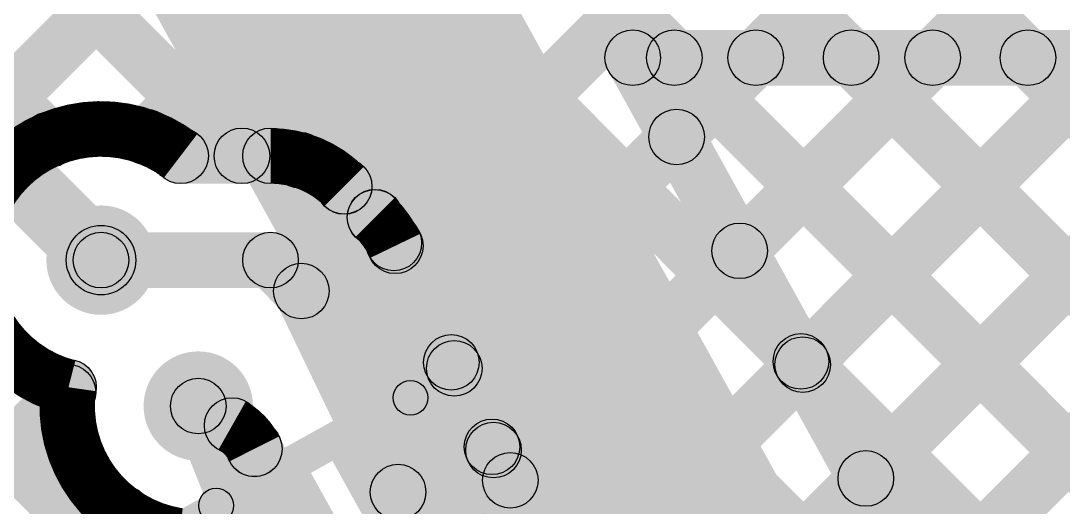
# Model space of a CAD drawing. Header units: millimetres. Extents: x 2.72 to 4.82, y 2.46 to 3.29.
# Drawn here: x 4.1385 to 4.2885, y 3.1105 to 3.1804 of the extents above; entities that cross this region are included whole.
import ezdxf

# ---------------------------------------------------------------- set-up
doc = ezdxf.new("R2010")
doc.units = ezdxf.units.MM
doc.header["$MEASUREMENT"] = 0
for name, color, linetype in [('BottomLayer', 5, 'Continuous'), ('BottomPaste', 16, 'Continuous'), ('BottomSolder', 6, 'Continuous'), ('TopLayer', 1, 'Continuous'), ('TopOverlay', 2, 'Continuous'), ('TopPaste', 8, 'Continuous'), ('TopSolder', 216, 'Continuous'), ('ViaHoleLayer', 16, 'Continuous')]:
    doc.layers.add(name, color=color, linetype=linetype)

# ---------------------------------------------------------------- blocks, each defined once
blk = doc.blocks.new('R__0402_B_48')
at = {"layer": 'BottomLayer'}
for points in [[(-0.0095, 0.0125), (-0.0095, -0.0125), (-0.0275, -0.0125), (-0.0275, 0.0125)], [(0.0275, 0.0125), (0.0275, -0.0125), (0.0095, -0.0125), (0.0095, 0.0125)]]:
    blk.add_hatch(color=5, dxfattribs=at).paths.add_polyline_path(points)
at = {"layer": 'BottomPaste'}
for points in [[(-0.0095, 0.0125), (-0.0095, -0.0125), (-0.0275, -0.0125), (-0.0275, 0.0125)], [(0.0275, 0.0125), (0.0275, -0.0125), (0.0095, -0.0125), (0.0095, 0.0125)]]:
    blk.add_hatch(color=16, dxfattribs=at).paths.add_polyline_path(points)
at = {"layer": 'BottomSolder'}
for points in [[(-0.0055, 0.0165), (-0.0055, -0.0165), (-0.0315, -0.0165), (-0.0315, 0.0165)], [(0.0315, 0.0165), (0.0315, -0.0165), (0.0055, -0.0165), (0.0055, 0.0165)]]:
    blk.add_hatch(color=6, dxfattribs=at).paths.add_polyline_path(points)
blk = doc.blocks.new('LED_0201_95')
at = {"layer": 'TopLayer'}
for points in [[(-0.01181, 0.00689), (-0.00394, 0.00689), (-0.00394, -0.00689), (-0.01181, -0.00689)], [(0.00394, 0.00689), (0.01181, 0.00689), (0.01181, -0.00689), (0.00394, -0.00689)]]:
    blk.add_hatch(color=1, dxfattribs=at).paths.add_polyline_path(points)
at = {"layer": 'TopOverlay'}
h = blk.add_hatch(color=2, dxfattribs=at)
edge = h.paths.add_edge_path()
edge.add_arc((-0.016, 0.011), 0.0025, 0, 360)
h = blk.add_hatch(color=2, dxfattribs=at)
edge = h.paths.add_edge_path()
edge.add_arc((-0.016, 0.011), 0.0025, 0, 360)
for points in [[(0.016, 0.0135), (0.016, 0.0085), (-0.016, 0.0085), (-0.016, 0.0135)], [(0.016, -0.013), (0.029, -0.013), (0.029, 0.013), (0.016, 0.013)], [(-0.0135, -0.011), (-0.0185, -0.011), (-0.0185, 0.011), (-0.0135, 0.011)], [(0.013, -0.011), (0.017, -0.011), (0.017, 0.011), (0.013, 0.011)], [(0.016, -0.0085), (0.016, -0.0135), (-0.016, -0.0135), (-0.016, -0.0085)]]:
    blk.add_hatch(color=2, dxfattribs=at).paths.add_polyline_path(points)
h = blk.add_hatch(color=2, dxfattribs=at)
edge = h.paths.add_edge_path()
edge.add_arc((0.016, 0.011), 0.0025, 0, 360)
h = blk.add_hatch(color=2, dxfattribs=at)
edge = h.paths.add_edge_path()
edge.add_arc((-0.016, -0.011), 0.0025, 0, 360)
h = blk.add_hatch(color=2, dxfattribs=at)
edge = h.paths.add_edge_path()
edge.add_arc((-0.016, -0.011), 0.0025, 0, 360)
h = blk.add_hatch(color=2, dxfattribs=at)
edge = h.paths.add_edge_path()
edge.add_arc((0.016, -0.011), 0.0025, 0, 360)
at = {"layer": 'TopPaste'}
for points in [[(-0.01181, 0.00689), (-0.00394, 0.00689), (-0.00394, -0.00689), (-0.01181, -0.00689)], [(0.00394, 0.00689), (0.01181, 0.00689), (0.01181, -0.00689), (0.00394, -0.00689)]]:
    blk.add_hatch(color=8, dxfattribs=at).paths.add_polyline_path(points)
at = {"layer": 'TopSolder'}
for points in [[(-0.01398, 0.00906), (-0.00177, 0.00906), (-0.00177, -0.00906), (-0.01398, -0.00906)], [(0.00177, 0.00906), (0.01398, 0.00906), (0.01398, -0.00906), (0.00177, -0.00906)]]:
    blk.add_hatch(color=216, dxfattribs=at).paths.add_polyline_path(points)
at = {"layer": 'TopOverlay'}
for centre in [(-0.016, 0.011), (-0.016, 0.011), (0.016, 0.011), (-0.016, -0.011), (-0.016, -0.011), (0.016, -0.011)]:
    blk.add_circle(centre, 0.0025, dxfattribs=at)

msp = doc.modelspace()

# ---------------------------------------------------------------- hatches: boundary and pattern name
at = {"layer": 'BottomLayer'}
for points in [[(4.44375, 2.70521), (4.46723, 2.71823), (4.15566, 3.28032), (4.13217, 3.2673)], [(4.21306, 3.08183), (4.24281, 3.09832), (4.14515, 3.2745), (4.1154, 3.258)], [(4.22655, 3.17112), (4.22655, 3.17912), (4.67228, 3.17912), (4.67228, 3.17112)], [(4.22305, 3.17318), (4.23005, 3.17706), (4.45291, 2.77499), (4.44592, 2.77111)], [(4.2297, 3.17229), (4.23536, 3.17795), (4.49711, 2.9162), (4.49146, 2.91054)], [(4.23569, 3.16089), (4.23004, 3.16655), (4.24143, 3.17795), (4.24709, 3.17229)], [(4.24477, 3.14451), (4.23911, 3.15017), (4.26689, 3.17795), (4.27255, 3.17229)], [(4.25385, 3.12814), (4.24819, 3.13379), (4.29235, 3.17795), (4.298, 3.17229)], [(4.25516, 3.17229), (4.26082, 3.17795), (4.52736, 2.9114), (4.52171, 2.90574)], [(4.26293, 3.11176), (4.25727, 3.11742), (4.3178, 3.17795), (4.32346, 3.17229)], [(4.27201, 3.09538), (4.26635, 3.10104), (4.34326, 3.17795), (4.34891, 3.17229)], [(4.28062, 3.17229), (4.28627, 3.17795), (4.53644, 2.92778), (4.53078, 2.92212)], [(4.12746, 3.16146), (4.13454, 3.16854), (4.15354, 3.14954), (4.14646, 3.14246)], [(4.24793, 3.1286), (4.25359, 3.13426), (4.47726, 2.91059), (4.4716, 2.90493)], [(4.16029, 3.12351), (4.16771, 3.12649), (4.17556, 3.10687), (4.16813, 3.1039)]]:
    msp.add_hatch(color=5, dxfattribs=at).paths.add_polyline_path(points)
h = msp.add_hatch(color=5, dxfattribs=at)
edge = h.paths.add_edge_path()
edge.add_arc((4.22655, 3.17512), 0.004, 0, 360)
h = msp.add_hatch(color=5, dxfattribs=at)
edge = h.paths.add_edge_path()
edge.add_arc((4.22655, 3.17512), 0.004, 0, 360)
h = msp.add_hatch(color=5, dxfattribs=at)
edge = h.paths.add_edge_path()
edge.add_arc((4.23253, 3.17512), 0.004, 0, 360)
h = msp.add_hatch(color=5, dxfattribs=at)
edge = h.paths.add_edge_path()
edge.add_arc((4.24426, 3.17512), 0.004, 0, 360)
h = msp.add_hatch(color=5, dxfattribs=at)
edge = h.paths.add_edge_path()
edge.add_arc((4.25799, 3.17512), 0.004, 0, 360)
h = msp.add_hatch(color=5, dxfattribs=at)
edge = h.paths.add_edge_path()
edge.add_arc((4.26972, 3.17512), 0.004, 0, 360)
h = msp.add_hatch(color=5, dxfattribs=at)
edge = h.paths.add_edge_path()
edge.add_arc((4.28344, 3.17512), 0.004, 0, 360)
h = msp.add_hatch(color=5, dxfattribs=at)
edge = h.paths.add_edge_path()
edge.add_arc((4.23286, 3.16372), 0.004, 0, 360)
h = msp.add_hatch(color=5, dxfattribs=at)
edge = h.paths.add_edge_path()
edge.add_arc((4.15, 3.146), 0.00787, 0, 360)
h = msp.add_hatch(color=5, dxfattribs=at)
edge = h.paths.add_edge_path()
edge.add_arc((4.24194, 3.14734), 0.004, 0, 360)
h = msp.add_hatch(color=5, dxfattribs=at)
edge = h.paths.add_edge_path()
edge.add_arc((4.15, 3.146), 0.005, 0, 360)
h = msp.add_hatch(color=5, dxfattribs=at)
edge = h.paths.add_edge_path()
edge.add_arc((4.25076, 3.13143), 0.004, 0, 360)
h = msp.add_hatch(color=5, dxfattribs=at)
edge = h.paths.add_edge_path()
edge.add_arc((4.25102, 3.13097), 0.004, 0, 360)
h = msp.add_hatch(color=5, dxfattribs=at)
edge = h.paths.add_edge_path()
edge.add_arc((4.164, 3.125), 0.00787, 0, 360)
h = msp.add_hatch(color=5, dxfattribs=at)
edge = h.paths.add_edge_path()
edge.add_arc((4.164, 3.125), 0.004, 0, 360)
h = msp.add_hatch(color=5, dxfattribs=at)
edge = h.paths.add_edge_path()
edge.add_arc((4.2601, 3.11459), 0.004, 0, 360)
at = {"layer": 'TopLayer'}
for points in [[(4.02558, 3.0526), (4.01992, 3.05826), (4.15044, 3.18878), (4.1561, 3.18312)], [(4.0661, 3.18316), (4.07175, 3.18881), (4.17142, 3.08915), (4.16576, 3.08349)], [(4.11703, 3.18314), (4.12269, 3.18879), (4.14533, 3.16615), (4.13968, 3.16049)], [(4.1425, 3.18312), (4.14816, 3.18878), (4.17311, 3.16383), (4.16745, 3.15817)], [(4.15933, 3.16089), (4.15367, 3.16655), (4.17589, 3.18877), (4.18154, 3.18311)], [(4.16797, 3.18311), (4.17363, 3.18877), (4.44763, 2.91477), (4.44197, 2.90911)], [(4.18145, 3.15756), (4.1758, 3.16322), (4.20133, 3.18876), (4.20699, 3.1831)], [(4.19498, 3.14564), (4.18933, 3.1513), (4.22678, 3.18874), (4.23243, 3.18309)], [(4.19344, 3.1831), (4.19909, 3.18876), (4.47726, 2.91059), (4.4716, 2.90493)], [(4.20326, 3.12846), (4.19761, 3.13412), (4.25222, 3.18873), (4.25788, 3.18308)], [(4.21175, 3.11149), (4.20609, 3.11715), (4.27767, 3.18872), (4.28332, 3.18307)], [(4.21812, 3.09241), (4.21246, 3.09807), (4.30311, 3.18871), (4.30877, 3.18305)], [(4.2189, 3.18309), (4.22456, 3.18875), (4.49711, 2.9162), (4.49146, 2.91054)], [(4.23001, 3.07884), (4.22435, 3.0845), (4.32856, 3.1887), (4.33421, 3.18304)], [(4.24377, 3.06714), (4.23811, 3.0728), (4.354, 3.18869), (4.35966, 3.18303)], [(4.24437, 3.18308), (4.25003, 3.18874), (4.54932, 2.88945), (4.54366, 2.88379)], [(4.26984, 3.18307), (4.27549, 3.18873), (4.56131, 2.90291), (4.55565, 2.89726)], [(4.16146, 3.157), (4.16146, 3.165), (4.1744, 3.165), (4.1744, 3.157)], [(4.18218, 3.15377), (4.18784, 3.15943), (4.19227, 3.15499), (4.18662, 3.14934)], [(4.15, 3.142), (4.15, 3.15), (4.1744, 3.15), (4.1744, 3.142)], [(4.18875, 3.14633), (4.19596, 3.1498), (4.20989, 3.12088), (4.20268, 3.11741)], [(4.17157, 3.14317), (4.17722, 3.14883), (4.18167, 3.14438), (4.17601, 3.13872)], [(4.17524, 3.13982), (4.18245, 3.14329), (4.19638, 3.11437), (4.18917, 3.1109)], [(4.19802, 3.12761), (4.20368, 3.13326), (4.42025, 2.91669), (4.41459, 2.91104)], [(4.01355, 2.98966), (4.00789, 2.99532), (4.1424, 3.12983), (4.14806, 3.12417)], [(4.16202, 3.12153), (4.16598, 3.12847), (4.17087, 3.12568), (4.1669, 3.11874)], [(4.16851, 3.11704), (4.17566, 3.12062), (4.18258, 3.10679), (4.17542, 3.10321)], [(4.16852, 3.11702), (4.17563, 3.12068), (4.17564, 3.12066), (4.16853, 3.11701)], [(4.203, 3.11674), (4.21, 3.12061), (4.21801, 3.10617), (4.21101, 3.10229)], [(4.02497, 2.97563), (4.01932, 2.98129), (4.15038, 3.11235), (4.15603, 3.10669)]]:
    msp.add_hatch(color=1, dxfattribs=at).paths.add_polyline_path(points)
h = msp.add_hatch(color=1, dxfattribs=at)
edge = h.paths.add_edge_path()
edge.add_arc((4.1565, 3.16372), 0.004, 0, 360)
h = msp.add_hatch(color=1, dxfattribs=at)
edge = h.paths.add_edge_path()
edge.add_arc((4.14251, 3.16332), 0.004, 0, 360)
h = msp.add_hatch(color=1, dxfattribs=at)
edge = h.paths.add_edge_path()
edge.add_arc((4.16146, 3.161), 0.004, 0, 360)
h = msp.add_hatch(color=1, dxfattribs=at)
edge = h.paths.add_edge_path()
edge.add_arc((4.16146, 3.161), 0.004, 0, 360)
h = msp.add_hatch(color=1, dxfattribs=at)
edge = h.paths.add_edge_path()
edge.add_arc((4.17028, 3.161), 0.004, 0, 360)
h = msp.add_hatch(color=1, dxfattribs=at)
edge = h.paths.add_edge_path()
edge.add_arc((4.1744, 3.161), 0.004, 0, 360)
h = msp.add_hatch(color=1, dxfattribs=at)
edge = h.paths.add_edge_path()
edge.add_arc((4.1744, 3.161), 0.004, 0, 360)
h = msp.add_hatch(color=1, dxfattribs=at)
edge = h.paths.add_edge_path()
edge.add_arc((4.1744, 3.161), 0.004, 0, 360)
h = msp.add_hatch(color=1, dxfattribs=at)
edge = h.paths.add_edge_path()
edge.add_arc((4.17862, 3.16039), 0.004, 0, 360)
h = msp.add_hatch(color=1, dxfattribs=at)
edge = h.paths.add_edge_path()
edge.add_arc((4.185, 3.15661), 0.004, 0, 360)
h = msp.add_hatch(color=1, dxfattribs=at)
edge = h.paths.add_edge_path()
edge.add_arc((4.185, 3.15661), 0.004, 0, 360)
h = msp.add_hatch(color=1, dxfattribs=at)
edge = h.paths.add_edge_path()
edge.add_arc((4.18501, 3.1566), 0.004, 0, 360)
h = msp.add_hatch(color=1, dxfattribs=at)
edge = h.paths.add_edge_path()
edge.add_arc((4.18944, 3.15217), 0.004, 0, 360)
h = msp.add_hatch(color=1, dxfattribs=at)
edge = h.paths.add_edge_path()
edge.add_arc((4.18945, 3.15216), 0.004, 0, 360)
h = msp.add_hatch(color=1, dxfattribs=at)
edge = h.paths.add_edge_path()
edge.add_arc((4.18946, 3.15215), 0.004, 0, 360)
h = msp.add_hatch(color=1, dxfattribs=at)
edge = h.paths.add_edge_path()
edge.add_arc((4.15, 3.146), 0.00787, 0, 360)
h = msp.add_hatch(color=1, dxfattribs=at)
edge = h.paths.add_edge_path()
edge.add_arc((4.19215, 3.14847), 0.004, 0, 360)
h = msp.add_hatch(color=1, dxfattribs=at)
edge = h.paths.add_edge_path()
edge.add_arc((4.19236, 3.14806), 0.004, 0, 360)
h = msp.add_hatch(color=1, dxfattribs=at)
edge = h.paths.add_edge_path()
edge.add_arc((4.19236, 3.14806), 0.004, 0, 360)
h = msp.add_hatch(color=1, dxfattribs=at)
edge = h.paths.add_edge_path()
edge.add_arc((4.19236, 3.14806), 0.004, 0, 360)
h = msp.add_hatch(color=1, dxfattribs=at)
edge = h.paths.add_edge_path()
edge.add_arc((4.15, 3.146), 0.004, 0, 360)
h = msp.add_hatch(color=1, dxfattribs=at)
edge = h.paths.add_edge_path()
edge.add_arc((4.1744, 3.146), 0.004, 0, 360)
h = msp.add_hatch(color=1, dxfattribs=at)
edge = h.paths.add_edge_path()
edge.add_arc((4.1744, 3.146), 0.004, 0, 360)
h = msp.add_hatch(color=1, dxfattribs=at)
edge = h.paths.add_edge_path()
edge.add_arc((4.17884, 3.14155), 0.004, 0, 360)
h = msp.add_hatch(color=1, dxfattribs=at)
edge = h.paths.add_edge_path()
edge.add_arc((4.17884, 3.14155), 0.004, 0, 360)
h = msp.add_hatch(color=1, dxfattribs=at)
edge = h.paths.add_edge_path()
edge.add_arc((4.20044, 3.13129), 0.004, 0, 360)
h = msp.add_hatch(color=1, dxfattribs=at)
edge = h.paths.add_edge_path()
edge.add_arc((4.20085, 3.13043), 0.004, 0, 360)
h = msp.add_hatch(color=1, dxfattribs=at)
edge = h.paths.add_edge_path()
edge.add_arc((4.14532, 3.12771), 0.004, 0, 360)
h = msp.add_hatch(color=1, dxfattribs=at)
edge = h.paths.add_edge_path()
edge.add_arc((4.14532, 3.12771), 0.004, 0, 360)
h = msp.add_hatch(color=1, dxfattribs=at)
edge = h.paths.add_edge_path()
edge.add_arc((4.164, 3.125), 0.00787, 0, 360)
h = msp.add_hatch(color=1, dxfattribs=at)
edge = h.paths.add_edge_path()
edge.add_arc((4.14523, 3.127), 0.004, 0, 360)
h = msp.add_hatch(color=1, dxfattribs=at)
edge = h.paths.add_edge_path()
edge.add_arc((4.164, 3.125), 0.004, 0, 360)
h = msp.add_hatch(color=1, dxfattribs=at)
edge = h.paths.add_edge_path()
edge.add_arc((4.16888, 3.12221), 0.004, 0, 360)
h = msp.add_hatch(color=1, dxfattribs=at)
edge = h.paths.add_edge_path()
edge.add_arc((4.16888, 3.12221), 0.004, 0, 360)
h = msp.add_hatch(color=1, dxfattribs=at)
edge = h.paths.add_edge_path()
edge.add_arc((4.17208, 3.11885), 0.004, 0, 360)
h = msp.add_hatch(color=1, dxfattribs=at)
edge = h.paths.add_edge_path()
edge.add_arc((4.17208, 3.11885), 0.004, 0, 360)
h = msp.add_hatch(color=1, dxfattribs=at)
edge = h.paths.add_edge_path()
edge.add_arc((4.17208, 3.11883), 0.004, 0, 360)
h = msp.add_hatch(color=1, dxfattribs=at)
edge = h.paths.add_edge_path()
edge.add_arc((4.17208, 3.11883), 0.004, 0, 360)
h = msp.add_hatch(color=1, dxfattribs=at)
edge = h.paths.add_edge_path()
edge.add_arc((4.20629, 3.11914), 0.004, 0, 360)
h = msp.add_hatch(color=1, dxfattribs=at)
edge = h.paths.add_edge_path()
edge.add_arc((4.2065, 3.11867), 0.004, 0, 360)
h = msp.add_hatch(color=1, dxfattribs=at)
edge = h.paths.add_edge_path()
edge.add_arc((4.20892, 3.11432), 0.004, 0, 360)
h = msp.add_hatch(color=1, dxfattribs=at)
edge = h.paths.add_edge_path()
edge.add_arc((4.19277, 3.11263), 0.004, 0, 360)
h = msp.add_hatch(color=1, dxfattribs=at)
edge = h.paths.add_edge_path()
edge.add_arc((4.15321, 3.10952), 0.004, 0, 360)
at = {"layer": 'ViaHoleLayer'}
h = msp.add_hatch(color=16, dxfattribs=at)
edge = h.paths.add_edge_path()
edge.add_arc((4.15, 3.146), 0.00591, 0, 360)
h = msp.add_hatch(color=16, dxfattribs=at)
edge = h.paths.add_edge_path()
edge.add_arc((4.164, 3.125), 0.00591, 0, 360)

# ---------------------------------------------------------------- linework, layer by layer
at = {"layer": 'BottomLayer'}
for centre, radius in [((4.22655, 3.17512), 0.004), ((4.22655, 3.17512), 0.004), ((4.23253, 3.17512), 0.004), ((4.24426, 3.17512), 0.004), ((4.25799, 3.17512), 0.004), ((4.26972, 3.17512), 0.004), ((4.28344, 3.17512), 0.004), ((4.23286, 3.16372), 0.004), ((4.24194, 3.14734), 0.004), ((4.15, 3.146), 0.005), ((4.25076, 3.13143), 0.004), ((4.25102, 3.13097), 0.004), ((4.164, 3.125), 0.004), ((4.2601, 3.11459), 0.004)]:
    msp.add_circle(centre, radius, dxfattribs=at)
at = {"layer": 'TopLayer', "const_width": 0.008}
for points in [[(4.14532, 3.12771, -1.224147), (4.16146, 3.161)], [(4.1744, 3.161, -0.198764), (4.185, 3.15661)], [(4.1744, 3.161, -0.198912), (4.185, 3.15661)], [(4.18945, 3.15216, -0.084324), (4.19236, 3.14806)], [(4.18946, 3.15215, -0.084181), (4.19236, 3.14806)], [(4.16118, 3.10634, -0.412567), (4.14532, 3.12771)], [(4.16888, 3.12221, -0.148147), (4.17208, 3.11885)]]:
    msp.add_lwpolyline(points, format="xyb", dxfattribs=at)
at = {"layer": 'TopLayer'}
for centre in [(4.1565, 3.16372), (4.14251, 3.16332), (4.16146, 3.161), (4.16146, 3.161), (4.17028, 3.161), (4.1744, 3.161), (4.1744, 3.161), (4.1744, 3.161), (4.17862, 3.16039), (4.185, 3.15661), (4.185, 3.15661), (4.18501, 3.1566), (4.18944, 3.15217), (4.18945, 3.15216), (4.18946, 3.15215), (4.19215, 3.14847), (4.19236, 3.14806), (4.19236, 3.14806), (4.19236, 3.14806), (4.15, 3.146), (4.1744, 3.146), (4.1744, 3.146), (4.17884, 3.14155), (4.17884, 3.14155), (4.20044, 3.13129), (4.20085, 3.13043), (4.14532, 3.12771), (4.14532, 3.12771), (4.14523, 3.127), (4.164, 3.125), (4.16888, 3.12221), (4.16888, 3.12221), (4.17208, 3.11885), (4.17208, 3.11885), (4.17208, 3.11883), (4.17208, 3.11883), (4.20629, 3.11914), (4.2065, 3.11867), (4.20892, 3.11432), (4.19277, 3.11263), (4.15321, 3.10952)]:
    msp.add_circle(centre, 0.004, dxfattribs=at)

# ---------------------------------------------------------------- block references
at = {"rotation": 209}
for name, p in [('LED_0201_95', (4.18589, 3.10882)), ('R__0402_B_48', (4.19818, 3.09497))]:
    msp.add_blockref(name, p, dxfattribs=at)

doc.saveas('drawing.dxf')
